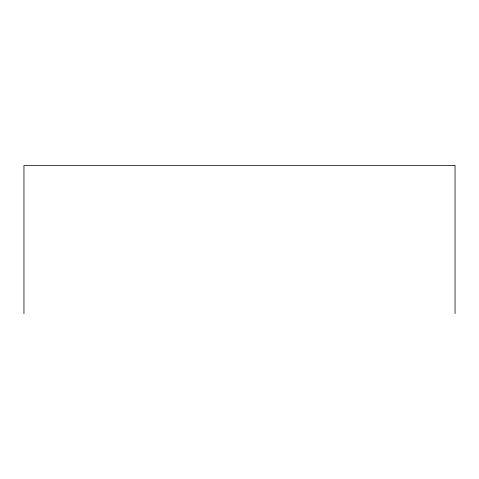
<?xml version="1.0" encoding="UTF-8"?>
<svg xmlns="http://www.w3.org/2000/svg" width="479" height="479" viewBox="0 0 479 479"><rect width="100%" height="100%" fill="white"/><g stroke="black" fill="none" stroke-linecap="round" stroke-linejoin="round"><path stroke-width="0.72" d="M455.05 313.619L455.05 165.381L23.95 165.381L23.95 313.619"/></g></svg>
